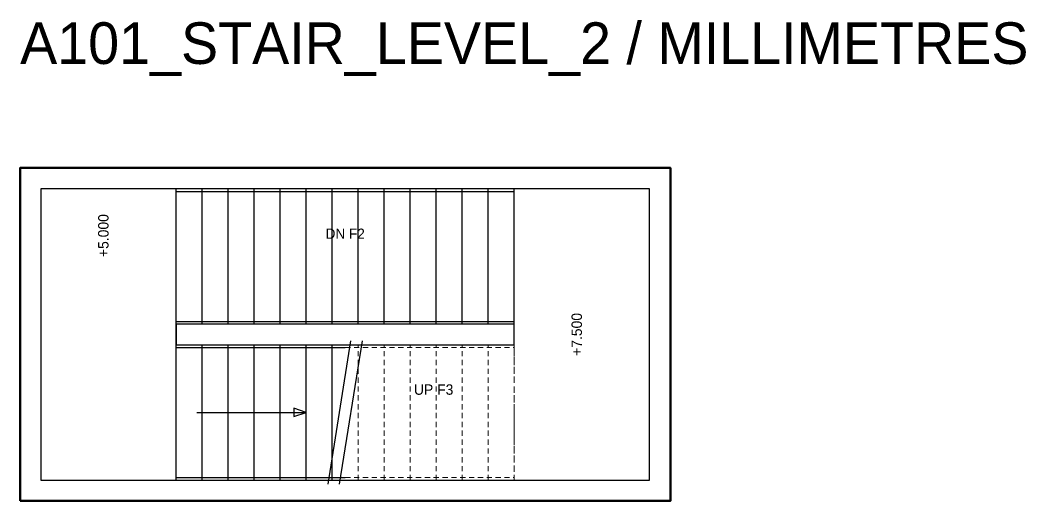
# Model space of a CAD drawing. Header units: millimetres. Extents: x -14174 to 142128, y -12275 to 247751.
# Drawn here: x 72460 to 82128, y 62000 to 66621 of the extents above; entities that cross this region are included whole.
import ezdxf
from ezdxf.enums import TextEntityAlignment as Align

# ---------------------------------------------------------------- set-up
doc = ezdxf.new("R2010")
doc.units = ezdxf.units.MM
for name, pattern in [('DASH_50_1.2_0.7', [95, 60, -35]), ('DASH_50_1_0.7', [85, 50, -35]), ('DASHED', [1.524, 1.27, -0.254])]:
    doc.linetypes.add(name, pattern=pattern)
for name, color, linetype, lineweight in [('A-ANNO', 7, 'Continuous', 18), ('A-HIDDEN', 8, 'DASHED', 13), ('A-OUTLINE', 7, 'Continuous', 25), ('A-ROUTE', 30, 'Continuous', 25), ('A-WALL', 8, 'Continuous', 50)]:
    doc.layers.add(name, color=color, linetype=linetype, lineweight=lineweight)

# ---------------------------------------------------------------- blocks, each defined once
blk = doc.blocks.new('A101_STAIR_LEVEL_2')
at = {"layer": 'A-HIDDEN', "linetype": 'DASH_50_1_0.7'}
for p, q in [((15710, 2200), (15710, 3500)), ((15960, 2200), (15960, 3500)), ((16210, 2200), (16210, 3500)), ((16460, 2200), (16460, 3500)), ((16710, 2200), (16710, 3500)), ((16960, 2200), (16960, 3500)), ((17210, 2200), (17210, 3500)), ((15585, 3475), (17210, 3475)), ((15585, 2225), (17210, 2225))]:
    blk.add_line(p, q, dxfattribs=at)
at = {"layer": 'A-HIDDEN', "linetype": 'DASH_50_1.2_0.7'}
blk.add_lwpolyline([(17210, 2200), (18510, 2200), (18510, 5000), (17210, 5000)], close=True, dxfattribs=at)
at = {"layer": 'A-OUTLINE'}
for p, q in [((13960, 3700), (13960, 5000)), ((13960, 4975), (17210, 4975)), ((14210, 3700), (14210, 5000)), ((14460, 3700), (14460, 5000)), ((14710, 3700), (14710, 5000)), ((14960, 3700), (14960, 5000)), ((15210, 3700), (15210, 5000)), ((15460, 3700), (15460, 5000)), ((15710, 3700), (15710, 5000)), ((15960, 3700), (15960, 5000)), ((16210, 3700), (16210, 5000)), ((16460, 3700), (16460, 5000)), ((16710, 3700), (16710, 5000)), ((16960, 3700), (16960, 5000)), ((17210, 3700), (17210, 5000)), ((13960, 3725), (17210, 3725)), ((13960, 2200), (13960, 3500)), ((14210, 2200), (14210, 3500)), ((14460, 2200), (14460, 3500)), ((14710, 2200), (14710, 3500)), ((14960, 2200), (14960, 3500)), ((15210, 2200), (15210, 3500)), ((15420, 2160), (15640, 3540)), ((15460, 2200), (15460, 3500)), ((15530, 2160), (15750, 3540)), ((13960, 3475), (15585, 3475)), ((13960, 2225), (15585, 2225))]:
    blk.add_line(p, q, dxfattribs=at)
for points in [[(12660, 2200), (18510, 2200), (18510, 5000), (12660, 5000)], [(12660, 2200), (13960, 2200), (13960, 5000), (12660, 5000)], [(13960, 3500), (17210, 3500), (17210, 3700), (13960, 3700)]]:
    blk.add_lwpolyline(points, close=True, dxfattribs=at)
at = {"layer": 'A-ROUTE'}
blk.add_line((14160, 2850), (15210, 2850), dxfattribs=at)
blk.add_lwpolyline([(15210, 2850), (15090, 2890), (15090, 2810)], close=True, dxfattribs=at)
at = {"layer": 'A-WALL'}
blk.add_lwpolyline([(12460, 2000), (18710, 2000), (18710, 5200), (12460, 5200)], close=True, dxfattribs=at)
at = {"layer": 'A-ANNO'}
for s, p in [('+5.000', (13310, 4550)), ('+7.500', (17860, 3600))]:
    blk.add_text(s, height=100, rotation=90, dxfattribs=at).set_placement(p, align=Align.CENTER)
for s, height, p in [('DN F2', 97.5, (15585, 4520)), ('UP F3', 100, (16435, 3020))]:
    blk.add_text(s, height=height, dxfattribs=at).set_placement(p, align=Align.CENTER)

msp = doc.modelspace()

# ---------------------------------------------------------------- block references
msp.add_blockref('A101_STAIR_LEVEL_2', (60000, 60000))

# ---------------------------------------------------------------- texts
at = {"layer": 'A-ANNO'}
msp.add_text('A101_STAIR_LEVEL_2 / MILLIMETRES', height=400, dxfattribs=at).set_placement((72460, 66200))

doc.saveas('drawing.dxf')
